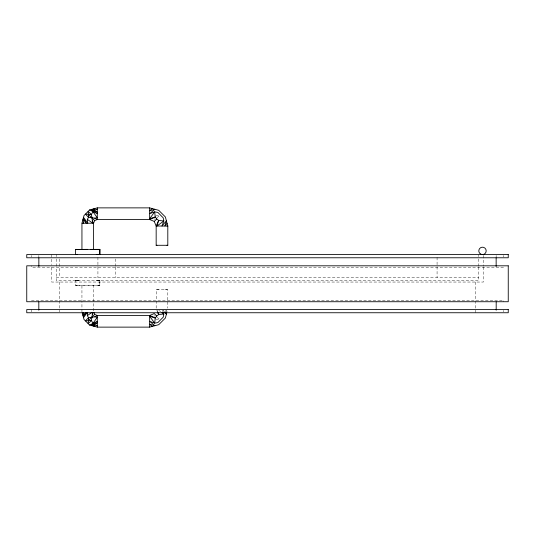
<?xml version="1.0" encoding="UTF-8"?>
<svg xmlns="http://www.w3.org/2000/svg" width="535" height="535" viewBox="0 0 535 535"><rect width="100%" height="100%" fill="white"/><g stroke="black" fill="none" stroke-linecap="round" stroke-linejoin="round"><path stroke-width="0.4" stroke-dasharray="2.67 2.01" d="M167.101 311.584L166.218 310.534L167.101 311.584L167.448 310.273M156.855 217.772L159.29 215.913M153.792 316.178L155.036 315.831M77.207 280.427L75.636 280.42M99.403 280.427L99.885 280.42L96.28 280.407M99.403 285.59L99.885 285.583L98.206 285.603L99.831 285.623L99.831 280.4M155.939 319.709L159.102 319.582M75.582 280.4L75.997 280.4L75.582 280.407L75.582 285.63L99.416 285.61M75.582 280.42L76.057 280.42M75.582 285.623L76.057 285.583M81.942 311.785L81.942 285.603L82.724 285.61M92.802 285.603L93.578 285.603L93.578 311.785M156.166 308.167L156.367 289.709L167.803 289.709L167.803 308.167M503.515 267.306L31.485 267.306L31.485 265.815M56.202 277.658L478.798 277.658M75.997 280.42L79.207 280.42M77.194 280.427L79.133 280.427M96.28 280.42L98.273 280.42M75.997 285.603L77.274 285.583M77.194 285.59L98.273 285.583M159.076 289.709L156.166 289.709M164.894 289.709L167.803 289.709M31.485 300.222L503.515 300.222L503.515 301.733M98.206 280.4L99.477 280.42M75.983 285.59L77.207 285.63M155.939 215.291L159.102 215.418M153.792 218.822L155.036 219.169M158.821 310.34L160.701 311.711M156.855 317.228L159.29 319.087M156.788 310.367L157.41 311.771M162.513 310.4L163.041 311.845M157.37 310.367L157.798 311.771M165.322 310.46L165.756 311.959M503.522 255.442L503.522 256.994M503.522 310.327L503.522 311.878M496.146 255.442L496.146 257.021M483.359 255.402L483.359 266.229M483.359 267.059L483.359 282.045L51.641 282.045L51.641 265.393M478.798 254.573L478.798 256.646M478.798 258.967L478.798 266.283M478.798 267.092L478.798 280.427L56.202 280.427L56.202 267.092M475.769 282.045L475.769 312.748M437.075 257.342L437.075 277.658M115.393 258.967L115.393 266.283M115.393 267.092L115.393 277.658M99.824 280.427L99.824 285.59M97.925 257.342L97.925 277.658M59.251 258.967L59.251 277.658M59.231 282.045L59.231 311.918M56.202 254.573L56.202 256.646M56.202 258.967L56.202 266.283M51.641 254.573L51.641 264.564M38.854 255.442L38.854 257.021M31.478 255.442L31.478 256.994M31.478 309.551L31.478 311.878M164.439 311.878L162.968 310.133L164.439 311.878"/><path stroke-width="0.8" d="M83.647 223.215L83.025 219.176L86.255 223.215L83.513 217.357L87.76 223.215L87.332 219.35L88.556 217.357L88.208 211.332L91.425 214.482L92.802 223.215L93.578 223.215L94.662 220.594L97.283 219.51L149.646 219.51L154.254 221.423L156.166 226.031L156.166 245.291L167.803 245.291L167.803 226.031L165.368 216.956L158.721 210.309L149.646 207.874L97.283 207.874L89.612 209.927L84.002 215.545L81.942 223.215L81.942 249.397M92.655 312.42L91.425 320.518L88.208 323.668L88.556 317.643L87.332 315.65L87.673 312.56M83.52 312.594L83.025 315.824L85.332 312.942M166.753 312.895L165.368 318.044L158.721 324.691L149.646 327.126L97.283 327.126L89.612 325.073L84.002 319.455L82.216 312.794M167.02 226.031L167.803 226.031L156.166 226.031L158.648 220.42L163.83 221.002L161.985 226.031L166.398 220.794L164.894 226.031L167.101 223.416M85.914 312.52L83.513 317.643L87.292 312.44M92.234 314.312L93.244 312.42M91.425 209.446L97.283 213.692L93.003 211.592L91.425 214.482L85.399 214.14L88.556 217.357L94.762 218.166L97.283 217.805L91.425 209.446L97.283 212.188L93.244 208.958L97.283 209.58M89.612 325.073L93.003 323.407L97.283 317.195L94.762 316.834L88.556 317.643L85.399 320.86L91.425 320.518L93.003 323.407L91.425 325.554L97.283 322.812L93.244 326.042L97.283 325.42M163.302 312.56L163.83 313.998L158.648 314.58L156.735 316.058L155.257 317.977L154.675 323.153L149.646 321.308L154.882 325.721L149.646 324.217L152.261 326.424M154.254 221.423L156.735 218.942L155.257 217.023L154.675 211.847L149.646 213.692L154.882 209.279L149.646 210.783L152.261 208.576M93.852 312.44L94.662 314.406L88.195 320.733M91.425 325.554L97.283 321.308L93.003 323.407M87.332 315.65L91.585 312.647M94.762 316.834L97.283 315.489L149.646 315.489L154.254 313.577L156.735 316.058M82.143 223.215L92.802 223.215L87.332 219.35M156.166 245.291L156.949 245.291M99.831 254.6L99.831 249.37L75.636 249.417M92.802 249.39L93.578 249.397L93.578 223.215L92.234 220.687M167.02 245.291L167.803 245.291M75.983 249.41L87.707 249.37M90.843 249.384L99.477 249.417M77.207 254.573L75.636 254.58M96.28 254.573L99.885 254.58M75.997 249.377L77.274 249.417M98.186 249.41L99.885 249.417L99.824 254.573M76.057 249.417L75.582 249.377L75.582 254.6M99.403 249.41L99.831 249.39M94.662 314.406L97.283 315.489L97.283 327.126M89.612 209.927L93.003 211.592M94.762 218.166L97.283 219.51L97.283 207.874M161.951 312.627L163.83 313.998L163.195 317.195L157.899 322.538L154.675 323.153L149.646 316.272L155.257 317.977L149.646 315.489L149.646 327.126M156.735 218.942L158.648 220.42L156.949 226.031L163.83 221.002L163.195 217.805L157.899 212.462L154.675 211.847L149.646 218.728L155.257 217.023L149.646 219.51L149.646 207.874M88.195 214.267L94.662 220.594M164.927 312.46L166.398 314.205L165.97 312.707M157.718 312.473L158.648 314.58L158.012 312.473M496.186 301.887L496.186 310.213M496.146 257.816L496.146 266.51M38.854 257.816L38.854 266.51M38.814 301.887L38.814 310.213M508.25 254.573L26.75 254.573L26.75 257.776L508.25 257.776L508.25 254.573M508.25 265.815L26.75 265.815L26.75 301.733L508.25 301.733L508.25 265.815M508.25 309.551L26.75 309.551L26.75 312.748L508.25 312.748L508.25 309.551M480.644 254.078A3.691 3.691 0 0 0 486.188 250.875A3.691 3.691 0 0 0 480.644 247.678A3.691 3.691 0 0 0 480.644 254.078"/></g></svg>
